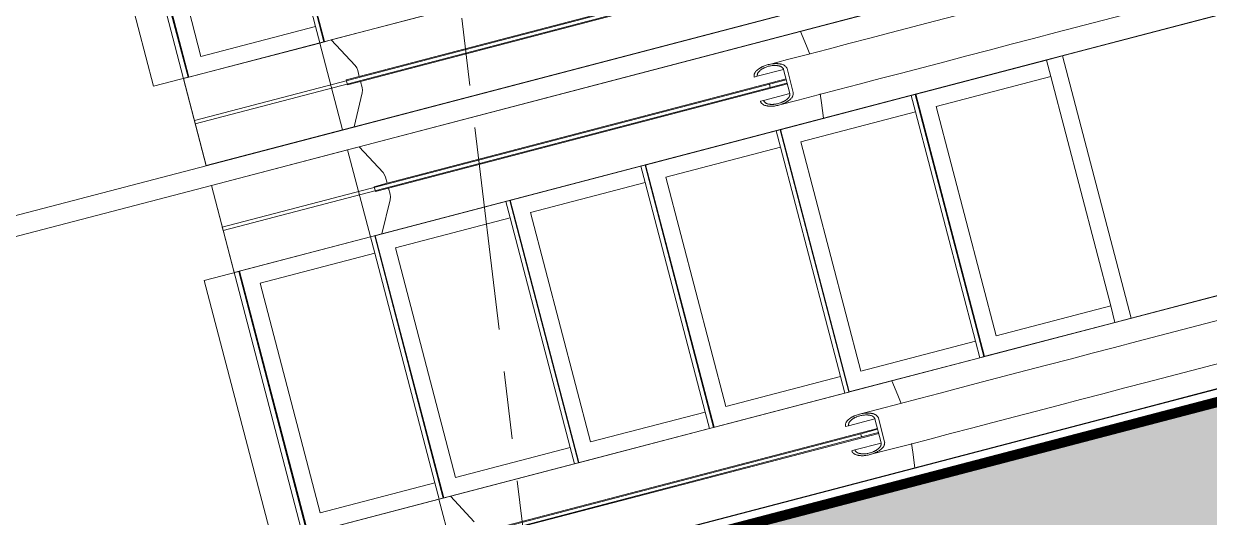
# Model space of a CAD drawing. Header units: millimetres. Extents: x -100356 to 314685, y 446 to 1273965.
# Drawn here: x 97388 to 100888, y 521181 to 522637 of the extents above; entities that cross this region are included whole.
import ezdxf

# ---------------------------------------------------------------- set-up
doc = ezdxf.new("R2010")
doc.units = ezdxf.units.MM
for name, pattern in [('20180221 BF$0$HIDDEN', [0.375, 0.25, -0.125]), ('gf$0$CENTER2', [28.575, 19.05, -3.175, 3.175, -3.175]), ('gf$0$Kume - Grid Line', [10.5, 6, -1.25, 2, -1.25])]:
    doc.linetypes.add(name, pattern=pattern)
for name, color, linetype, lineweight in [('20180221 BF$0$@ color hatch', 7, 'Continuous', 13), ('20180221 BF$0$TUONG 2', 2, 'Continuous', 25), ('20180330-Ascent Plaza-TP-Ban ve so bo$0$KÍNH', 150, 'Continuous', 9), ('@ color hatch', 7, 'Continuous', 13), ('gf$0$A-_GENM----_M', 7, 'Continuous', 9), ('gf$0$A.Axis', 251, 'gf$0$CENTER2', 13), ('gf$0$Core - tb$0$1-thaythuong', 9, 'Continuous', 13)]:
    doc.layers.add(name, color=color, linetype=linetype, lineweight=lineweight)

# ---------------------------------------------------------------- blocks, each defined once
blk = doc.blocks.new('gf$0$grid tower-gf')
at = {"layer": 'gf$0$A.Axis', "linetype": 'gf$0$Kume - Grid Line', "lineweight": 9, "ltscale": 100}
blk.add_line((-27398, 26494.5), (-23136.1, -9085.2), dxfattribs=at)
blk = doc.blocks.new('escalator')
at = {"layer": '20180221 BF$0$TUONG 2', "ltscale": 0.5}
blk.add_lwpolyline([(0, 0), (13000, 0), (13000, -2800), (0, -2800)], close=True, dxfattribs=at)
blk.add_lwpolyline([(0, -2762.2), (12239.7, -2762.2)], dxfattribs=at)
at = {"layer": 'gf$0$A-_GENM----_M'}
for p, q in [((7385.4, -1370), (8493.2, -1370)), ((8493.2, -1430), (7385.4, -1430))]:
    blk.add_line(p, q, dxfattribs=at)
at = {"layer": 'gf$0$Core - tb$0$1-thaythuong'}
for p, q in [((8493.2, -1370), (8493.2, -38)), ((8402.1, -304), (8402.1, -1104)), ((8507.3, -1104), (8507.3, -304)), ((8509.7, -304), (8509.7, -1104)), ((8922.1, -304), (8922.1, -1104)), ((8923.5, -1104), (8923.5, -304)), ((8559.8, -1054), (8559.8, -354)), ((8909.7, -1054), (8909.7, -354)), ((8909.7, -1054), (8559.8, -1054)), ((8909.7, -1104), (8909.7, -1054)), ((8402.1, -1104), (8507.3, -1104)), ((8908.9, -1104.5), (8493.2, -1104.5)), ((8493.2, -1104.5), (8493.2, -1369.5)), ((8509.7, -1104), (8909.7, -1104)), ((8908.9, -1369.5), (8908.9, -1104.5)), ((8908.9, -1104.5), (8908.9, -1369.5)), ((8944.3, -1104.5), (8908.9, -1104.5)), ((8921.9, -1104), (8909.7, -1104)), ((8922.1, -1104), (9322.1, -1104)), ((8992.9, -1195.3), (8944.3, -1104.5)), ((10291.1, -1104.5), (8944.3, -1104.5)), ((8997.1, -1229.5), (8997.1, -1211.2)), ((10162.5, -1232), (8493.2, -1232)), ((8493.2, -1232), (8493.2, -1242)), ((8493.2, -1242), (10162.5, -1242)), ((8957.1, -1244.5), (8957.1, -1229.5)), ((8957.1, -1229.5), (8997.1, -1229.5)), ((8997.1, -1244.5), (8957.1, -1244.5)), ((8997.1, -1229.5), (10214, -1229.5)), ((8997.1, -1263.2), (8997.1, -1244.5)), ((10214, -1244.5), (8997.1, -1244.5)), ((8944.3, -1369.5), (8993.1, -1278.4)), ((8493.2, -1369.5), (8908.9, -1369.5)), ((10571.6, -1370), (8493.2, -1370)), ((8908.9, -1369.5), (8944.3, -1369.5)), ((8944.3, -1369.5), (10291.1, -1369.5)), ((8493.2, -2762), (8493.2, -1430)), ((8493.2, -1430), (10571.6, -1430)), ((8908.9, -1430.5), (8493.2, -1430.5)), ((8493.2, -1430.5), (8493.2, -1695.5)), ((8908.9, -1695.5), (8908.9, -1430.5)), ((8908.9, -1430.5), (8908.9, -1695.5)), ((8944.3, -1430.5), (8908.9, -1430.5)), ((8993.1, -1521.6), (8944.3, -1430.5)), ((10291.1, -1430.5), (8944.3, -1430.5)), ((10924.8, -1430.5), (10291.1, -1430.5)), ((8997.1, -1555.5), (8997.1, -1536.8)), ((10123.9, -1526.2), (10133.5, -1526.2)), ((10133.5, -1526.2), (10213.5, -1526.2)), ((10214, -1526.2), (10214, -1599.8)), ((10224.5, -1599.8), (10224.5, -1526.2)), ((10162.5, -1558), (8493.2, -1558)), ((8493.2, -1558), (8493.2, -1568)), ((8493.2, -1568), (10162.5, -1568)), ((8957.1, -1570.5), (8957.1, -1555.5)), ((8957.1, -1555.5), (8997.1, -1555.5)), ((8997.1, -1570.5), (8957.1, -1570.5)), ((8997.1, -1555.5), (10214, -1555.5)), ((8997.1, -1588.8), (8997.1, -1570.5)), ((10214, -1570.5), (8997.1, -1570.5)), ((10162.5, -1568), (10162.5, -1558)), ((10162.5, -1558), (10213.5, -1558)), ((10213.5, -1568), (10162.5, -1568)), ((8944.3, -1695.5), (8992.9, -1604.7)), ((10133.5, -1599.8), (10123.9, -1599.8)), ((10213.5, -1599.8), (10133.5, -1599.8)), ((11019.4, -1624.7), (11727.3, -1624.7)), ((8507.3, -1696), (8402.1, -1696)), ((8402.1, -1696), (8402.1, -2496)), ((8493.2, -1695.5), (8908.9, -1695.5)), ((8507.3, -2496), (8507.3, -1696)), ((8909.7, -1696), (8509.7, -1696)), ((8509.7, -1696), (8509.7, -2496)), ((8908.9, -1695.5), (8944.3, -1695.5)), ((8909.7, -1696), (8921.9, -1696)), ((8909.7, -1746), (8909.7, -1696)), ((9322.1, -1696), (8922.1, -1696)), ((8922.1, -1696), (8922.1, -2496)), ((8923.5, -2496), (8923.5, -1696)), ((8944.3, -1695.5), (10291.1, -1695.5)), ((9322.1, -1696), (9334.3, -1696)), ((9322.1, -1746), (9322.1, -1696)), ((9734.5, -1696), (9334.5, -1696)), ((9334.5, -1696), (9334.5, -2496)), ((9335.9, -2496), (9335.9, -1696)), ((9734.5, -1696), (9746.7, -1696)), ((9734.5, -1746), (9734.5, -1696)), ((10146.9, -1696), (9746.9, -1696)), ((9746.9, -1696), (9746.9, -2496)), ((9748.3, -2496), (9748.3, -1696)), ((10146.9, -1696), (10159.1, -1696)), ((10146.9, -1746), (10146.9, -1696)), ((10559.3, -1696), (10159.3, -1696)), ((10159.3, -1696), (10159.3, -2496)), ((10160.7, -2496), (10160.7, -1696)), ((10291.1, -1695.5), (10924.8, -1695.5)), ((10559.3, -1696), (10571.5, -1696)), ((10559.3, -1746), (10559.3, -1696)), ((10971.6, -1696), (10571.6, -1696)), ((10571.6, -1696), (10571.6, -2496)), ((10573.1, -2496), (10573.1, -1696)), ((10924.8, -1695.5), (11727.3, -1695.5)), ((11020.8, -1696), (10971.6, -1696)), ((10971.6, -1746), (10971.6, -1696)), ((11762.1, -1696), (11020.8, -1696)), ((11020.8, -1696), (11020.8, -2496)), ((8559.8, -2446), (8559.8, -1746)), ((8559.8, -1746), (8909.7, -1746)), ((8909.7, -2446), (8909.7, -1746)), ((8972.2, -2446), (8972.2, -1746)), ((8972.2, -1746), (9322.1, -1746)), ((9322.1, -2446), (9322.1, -1746)), ((9384.6, -2446), (9384.6, -1746)), ((9384.6, -1746), (9734.5, -1746)), ((9734.5, -2446), (9734.5, -1746)), ((9797, -2446), (9797, -1746)), ((9797, -1746), (10146.9, -1746)), ((10146.9, -2446), (10146.9, -1746)), ((10209.4, -2446), (10209.4, -1746)), ((10209.4, -1746), (10559.3, -1746)), ((10559.3, -2446), (10559.3, -1746)), ((10621.8, -2446), (10621.8, -1746)), ((10621.8, -1746), (10971.6, -1746)), ((10971.6, -2446), (10971.6, -1746)), ((10971.6, -1746), (10971.6, -2446)), ((10971.6, -2446), (10971.6, -1746)), ((8909.7, -2446), (8559.8, -2446)), ((8909.7, -2496), (8909.7, -2446)), ((9322.1, -2446), (8972.2, -2446)), ((9322.1, -2496), (9322.1, -2446)), ((9734.5, -2446), (9384.6, -2446)), ((9734.5, -2496), (9734.5, -2446)), ((10146.9, -2446), (9797, -2446)), ((10146.9, -2496), (10146.9, -2446)), ((10559.3, -2446), (10209.4, -2446)), ((10559.3, -2496), (10559.3, -2446)), ((10971.6, -2446), (10621.8, -2446)), ((10971.6, -2496), (10971.6, -2446)), ((8908.9, -2496.5), (8493.2, -2496.5)), ((8509.7, -2496), (8909.7, -2496)), ((8908.9, -2761.5), (8908.9, -2496.5)), ((8908.9, -2496.5), (8908.9, -2761.5)), ((8944.3, -2496.5), (8908.9, -2496.5)), ((8921.9, -2496), (8909.7, -2496)), ((8922.1, -2496), (9322.1, -2496)), ((8992.9, -2587.3), (8944.3, -2496.5)), ((10291.1, -2496.5), (8944.3, -2496.5)), ((9334.3, -2496), (9322.1, -2496)), ((9334.5, -2496), (9734.5, -2496)), ((9746.7, -2496), (9734.5, -2496)), ((9746.9, -2496), (10146.9, -2496)), ((10159.1, -2496), (10146.9, -2496)), ((10159.3, -2496), (10559.3, -2496)), ((10924.8, -2496.5), (10291.1, -2496.5)), ((10571.5, -2496), (10559.3, -2496)), ((10571.6, -2496), (10971.6, -2496)), ((11727.3, -2496.5), (10924.8, -2496.5)), ((10971.6, -2496), (11020.8, -2496)), ((11020.8, -2496), (11777.3, -2496)), ((11727.3, -2567.3), (11019.4, -2567.3)), ((10162.5, -2624), (8493.2, -2624)), ((8997.1, -2621.5), (10214, -2621.5)), ((10123.9, -2592.2), (10133.5, -2592.2)), ((10133.5, -2592.2), (10213.5, -2592.2)), ((10162.5, -2634), (10162.5, -2624)), ((10162.5, -2624), (10213.5, -2624)), ((10214, -2592.2), (10214, -2665.8)), ((10224.5, -2665.8), (10224.5, -2592.2)), ((8493.2, -2634), (10162.5, -2634)), ((10214, -2636.5), (8997.1, -2636.5)), ((10213.5, -2634), (10162.5, -2634)), ((10133.5, -2665.8), (10123.9, -2665.8)), ((10213.5, -2665.8), (10133.5, -2665.8)), ((11019.4, -2690.8), (11727.3, -2690.8)), ((11350.3, -2762.2), (2690, -2762.2)), ((10571.6, -2762), (8493.2, -2762)), ((8944.3, -2761.5), (10291.1, -2761.5)), ((10291.1, -2761.5), (10924.8, -2761.5)), ((11020.8, -2762), (10571.6, -2762)), ((10924.8, -2761.5), (11727.3, -2761.5)), ((10971.6, -2762), (10971.6, -2761.5)), ((11020.8, -2762), (10971.6, -2762)), ((11020.8, -2761.5), (11020.8, -2762)), ((12930.8, -2762), (11020.8, -2762))]:
    blk.add_line(p, q, dxfattribs=at)
at = {"layer": 'gf$0$Core - tb$0$1-thaythuong', "flags": 128}
for points in [[(8997.1, -1211.2), (8996.1, -1203.1), (8992.9, -1195.3)], [(8993.1, -1278.4), (8996.1, -1270.9), (8997.1, -1263.2)], [(10300.6, -1502.3), (10297.1, -1476), (10291.1, -1430.5)], [(10173.1, -1501.2), (10232.9, -1501.2), (10294, -1501.2), (10356.2, -1501.2), (10419.6, -1501.2), (10483.8, -1501.2), (10549, -1501.2), (10614.9, -1501.2), (10681.4, -1501.2), (10748.5, -1501.2), (10816, -1501.2), (10883.8, -1501.2), (10951.8, -1501.2), (11019.4, -1501.2)], [(8997.1, -1536.8), (8996.1, -1529.1), (8993.1, -1521.6)], [(8992.9, -1604.7), (8996.1, -1596.9), (8997.1, -1588.8)], [(11019.4, -1624.7), (10951.2, -1624.7), (10883.2, -1624.7), (10815.3, -1624.7), (10747.8, -1624.7), (10680.8, -1624.7), (10614.2, -1624.7), (10548.4, -1624.7), (10483.2, -1624.7), (10419, -1624.7), (10355.7, -1624.7), (10293.4, -1624.7), (10232.3, -1624.7), (10173.1, -1624.7)], [(10291.1, -1695.5), (10297.1, -1650.1), (10300.6, -1623.9)], [(10300.6, -2568.1), (10297.1, -2541.9), (10291.1, -2496.5)], [(10173.1, -2567.3), (10232.9, -2567.3), (10294, -2567.3), (10356.2, -2567.3), (10419.6, -2567.3), (10483.8, -2567.3), (10549, -2567.3), (10614.9, -2567.3), (10681.4, -2567.3), (10748.5, -2567.3), (10816, -2567.3), (10883.8, -2567.3), (10951.8, -2567.3), (11019.4, -2567.3)], [(11019.4, -2690.8), (10951.2, -2690.8), (10883.2, -2690.8), (10815.3, -2690.8), (10747.8, -2690.8), (10680.8, -2690.8), (10614.2, -2690.8), (10548.4, -2690.8), (10483.2, -2690.8), (10419, -2690.8), (10355.7, -2690.8), (10293.4, -2690.8), (10232.3, -2690.8), (10173.1, -2690.8)], [(10291.1, -2761.5), (10297.1, -2716), (10300.6, -2689.7)]]:
    blk.add_lwpolyline(points, dxfattribs=at)
at = {"layer": 'gf$0$Core - tb$0$1-thaythuong'}
for points, knots in [([(10224.5, -1526.2), (10224.3, -1525), (10223.6, -1522.8), (10222.2, -1519.7), (10220.8, -1517.4), (10219.7, -1515.9), (10219, -1515.1), (10218.5, -1514.5), (10217.9, -1514), (10217.1, -1513.2), (10215.6, -1512), (10213.2, -1510.5), (10210.6, -1509.2), (10208.8, -1508.4), (10207.7, -1507.9), (10207, -1507.5), (10206.2, -1507.2), (10205.2, -1506.8), (10203.3, -1506.1), (10200.7, -1505.2), (10197.4, -1504.3), (10194.1, -1503.5), (10190.8, -1502.8), (10186.4, -1502.1), (10178.5, -1501.2), (10169.5, -1501.1), (10161.7, -1501.8), (10157.2, -1502.5), (10154.5, -1503), (10152.3, -1503.5), (10150.1, -1504), (10147.3, -1504.8), (10144.7, -1505.7), (10142.8, -1506.4), (10141.8, -1506.8), (10141, -1507.1), (10140.3, -1507.5), (10139.2, -1508), (10137.4, -1508.9), (10134.9, -1510.2), (10132.5, -1511.8), (10131, -1513), (10130.2, -1513.8), (10129.6, -1514.3), (10129.1, -1514.9), (10128.5, -1515.8), (10127.4, -1517.3), (10126, -1519.6), (10124.7, -1522.8), (10124.1, -1525), (10123.9, -1526.2)], [0, 0, 0, 0, 0.027778, 0.055556, 0.083333, 0.097222, 0.104167, 0.111111, 0.118056, 0.125, 0.138889, 0.166667, 0.194444, 0.208333, 0.215278, 0.222222, 0.229167, 0.236111, 0.25, 0.277778, 0.305556, 0.333333, 0.361111, 0.388889, 0.444444, 0.555556, 0.611111, 0.638889, 0.666667, 0.680556, 0.694444, 0.722222, 0.75, 0.763889, 0.770833, 0.777778, 0.784722, 0.791667, 0.805556, 0.833333, 0.861111, 0.875, 0.881944, 0.888889, 0.895833, 0.902778, 0.916667, 0.944444, 0.972222, 1, 1, 1, 1]), ([(10133.5, -1526.2), (10133.7, -1525.3), (10134.2, -1523.5), (10135.3, -1521), (10136.3, -1519.1), (10137.2, -1517.9), (10137.8, -1517.2), (10138.2, -1516.7), (10138.6, -1516.3), (10139.3, -1515.7), (10140.4, -1514.7), (10142.4, -1513.5), (10144.4, -1512.4), (10145.9, -1511.7), (10146.7, -1511.3), (10147.3, -1511), (10147.9, -1510.7), (10148.7, -1510.4), (10150.2, -1509.8), (10152.3, -1509.1), (10154.9, -1508.4), (10157.6, -1507.8), (10160.2, -1507.3), (10163.8, -1506.7), (10170, -1506.2), (10177.3, -1506.2), (10184.4, -1507), (10188.8, -1507.8), (10192.3, -1508.6), (10195, -1509.3), (10197.1, -1510.1), (10198.6, -1510.6), (10199.4, -1511), (10200, -1511.2), (10200.6, -1511.5), (10201.4, -1511.9), (10202.9, -1512.6), (10205, -1513.6), (10206.9, -1514.8), (10208.1, -1515.8), (10208.7, -1516.4), (10209.2, -1516.8), (10209.6, -1517.3), (10210.2, -1518), (10211.1, -1519.2), (10212.2, -1521), (10213.3, -1523.5), (10213.8, -1525.3), (10214, -1526.2)], [0, 0, 0, 0, 0.027778, 0.055556, 0.083333, 0.097222, 0.104167, 0.111111, 0.118056, 0.125, 0.138889, 0.166667, 0.194444, 0.208333, 0.215278, 0.222222, 0.229167, 0.236111, 0.25, 0.277778, 0.305556, 0.333333, 0.361111, 0.388889, 0.444444, 0.555556, 0.611111, 0.666667, 0.694444, 0.722222, 0.75, 0.763889, 0.770833, 0.777778, 0.784722, 0.791667, 0.805556, 0.833333, 0.861111, 0.875, 0.881944, 0.888889, 0.895833, 0.902778, 0.916667, 0.944444, 0.972222, 1, 1, 1, 1]), ([(10123.9, -1599.8), (10124.1, -1600.9), (10124.7, -1603.2), (10126, -1606.3), (10127.3, -1608.7), (10128.4, -1610.2), (10129.1, -1611), (10129.6, -1611.6), (10130.2, -1612.2), (10131, -1612.9), (10132.4, -1614.2), (10134.8, -1615.7), (10137.4, -1617.1), (10139.2, -1618), (10140.2, -1618.4), (10141, -1618.8), (10141.7, -1619.1), (10142.8, -1619.6), (10144.6, -1620.3), (10147.3, -1621.2), (10150.6, -1622), (10153.8, -1622.8), (10157.1, -1623.5), (10161.6, -1624.1), (10169.5, -1624.8), (10178.5, -1624.7), (10187.4, -1623.8), (10192.9, -1622.8), (10197.3, -1621.7), (10200.6, -1620.8), (10203.3, -1619.9), (10205.1, -1619.2), (10206.1, -1618.8), (10206.9, -1618.5), (10207.7, -1618.1), (10208.7, -1617.6), (10210.5, -1616.8), (10213.1, -1615.5), (10215.5, -1614), (10217, -1612.8), (10217.8, -1612), (10218.4, -1611.5), (10218.9, -1610.9), (10219.6, -1610.1), (10220.8, -1608.6), (10222.2, -1606.3), (10223.6, -1603.2), (10224.3, -1601), (10224.5, -1599.8)], [0, 0, 0, 0, 0.027778, 0.055556, 0.083333, 0.097222, 0.104167, 0.111111, 0.118056, 0.125, 0.138889, 0.166667, 0.194444, 0.208333, 0.215278, 0.222222, 0.229167, 0.236111, 0.25, 0.277778, 0.305556, 0.333333, 0.361111, 0.388889, 0.444444, 0.555556, 0.611111, 0.666667, 0.694444, 0.722222, 0.75, 0.763889, 0.770833, 0.777778, 0.784722, 0.791667, 0.805556, 0.833333, 0.861111, 0.875, 0.881944, 0.888889, 0.895833, 0.902778, 0.916667, 0.944444, 0.972222, 1, 1, 1, 1]), ([(10214, -1599.8), (10213.8, -1600.7), (10213.3, -1602.5), (10212.2, -1605), (10211.1, -1606.8), (10210.2, -1608), (10209.6, -1608.6), (10209.2, -1609.1), (10208.7, -1609.6), (10208.1, -1610.2), (10206.9, -1611.1), (10205, -1612.3), (10202.9, -1613.4), (10201.4, -1614.1), (10200.6, -1614.5), (10200, -1614.7), (10199.4, -1615), (10198.6, -1615.3), (10197.1, -1615.9), (10195, -1616.6), (10192.3, -1617.3), (10189.7, -1618), (10187.1, -1618.5), (10183.5, -1619.1), (10177.3, -1619.8), (10170.1, -1619.8), (10163.8, -1619.2), (10160.2, -1618.7), (10158, -1618.3), (10156.3, -1617.9), (10154.5, -1617.4), (10152.3, -1616.9), (10150.2, -1616.1), (10148.7, -1615.6), (10147.9, -1615.2), (10147.3, -1615), (10146.7, -1614.7), (10145.9, -1614.3), (10144.4, -1613.6), (10142.3, -1612.5), (10140.4, -1611.3), (10139.3, -1610.3), (10138.6, -1609.7), (10138.2, -1609.2), (10137.8, -1608.7), (10137.2, -1608.1), (10136.3, -1606.9), (10135.3, -1605), (10134.2, -1602.5), (10133.7, -1600.7), (10133.5, -1599.8)], [0, 0, 0, 0, 0.027778, 0.055556, 0.083333, 0.097222, 0.104167, 0.111111, 0.118056, 0.125, 0.138889, 0.166667, 0.194444, 0.208333, 0.215278, 0.222222, 0.229167, 0.236111, 0.25, 0.277778, 0.305556, 0.333333, 0.361111, 0.388889, 0.444444, 0.555556, 0.611111, 0.638889, 0.666667, 0.680556, 0.694444, 0.722222, 0.75, 0.763889, 0.770833, 0.777778, 0.784722, 0.791667, 0.805556, 0.833333, 0.861111, 0.875, 0.881944, 0.888889, 0.895833, 0.902778, 0.916667, 0.944444, 0.972222, 1, 1, 1, 1]), ([(10224.5, -2592.2), (10224.3, -2591), (10223.6, -2588.8), (10222.2, -2585.7), (10220.8, -2583.4), (10219.7, -2582), (10219, -2581.1), (10218.4, -2580.6), (10217.9, -2580), (10217.1, -2579.3), (10215.6, -2578.1), (10213.1, -2576.5), (10210.6, -2575.2), (10208.7, -2574.4), (10207.7, -2573.9), (10206.9, -2573.6), (10206.2, -2573.2), (10205.1, -2572.8), (10203.3, -2572.1), (10200.6, -2571.2), (10197.4, -2570.3), (10194.1, -2569.5), (10190.8, -2568.8), (10186.4, -2568.1), (10178.5, -2567.3), (10169.5, -2567.2), (10161.7, -2567.9), (10157.2, -2568.5), (10154.5, -2569.1), (10152.3, -2569.6), (10150.1, -2570.1), (10147.3, -2570.8), (10144.6, -2571.7), (10142.8, -2572.4), (10141.8, -2572.8), (10141, -2573.2), (10140.3, -2573.5), (10139.2, -2574), (10137.4, -2574.9), (10134.9, -2576.3), (10132.5, -2577.8), (10131, -2579), (10130.2, -2579.8), (10129.6, -2580.4), (10129.1, -2581), (10128.4, -2581.8), (10127.3, -2583.3), (10126, -2585.7), (10124.7, -2588.8), (10124.1, -2591.1), (10123.9, -2592.2)], [0, 0, 0, 0, 0.027778, 0.055556, 0.083333, 0.097222, 0.104167, 0.111111, 0.118056, 0.125, 0.138889, 0.166667, 0.194444, 0.208333, 0.215278, 0.222222, 0.229167, 0.236111, 0.25, 0.277778, 0.305556, 0.333333, 0.361111, 0.388889, 0.444444, 0.555556, 0.611111, 0.638889, 0.666667, 0.680556, 0.694444, 0.722222, 0.75, 0.763889, 0.770833, 0.777778, 0.784722, 0.791667, 0.805556, 0.833333, 0.861111, 0.875, 0.881944, 0.888889, 0.895833, 0.902778, 0.916667, 0.944444, 0.972222, 1, 1, 1, 1]), ([(10133.5, -2592.2), (10133.7, -2591.3), (10134.2, -2589.5), (10135.3, -2587), (10136.3, -2585.1), (10137.2, -2583.9), (10137.8, -2583.3), (10138.2, -2582.8), (10138.6, -2582.3), (10139.3, -2581.7), (10140.4, -2580.7), (10142.3, -2579.5), (10144.4, -2578.4), (10145.8, -2577.7), (10146.7, -2577.3), (10147.3, -2577), (10147.9, -2576.8), (10148.7, -2576.4), (10150.2, -2575.9), (10152.3, -2575.2), (10154.9, -2574.4), (10157.5, -2573.8), (10160.2, -2573.3), (10163.8, -2572.8), (10170, -2572.2), (10177.2, -2572.2), (10184.4, -2573), (10188.8, -2573.8), (10192.3, -2574.7), (10194.9, -2575.4), (10197.1, -2576.1), (10198.6, -2576.6), (10199.4, -2577), (10200, -2577.3), (10200.6, -2577.5), (10201.4, -2577.9), (10202.9, -2578.6), (10204.9, -2579.6), (10206.9, -2580.9), (10208.1, -2581.8), (10208.7, -2582.4), (10209.2, -2582.9), (10209.6, -2583.3), (10210.1, -2584), (10211, -2585.2), (10212.2, -2587), (10213.3, -2589.5), (10213.8, -2591.3), (10214, -2592.2)], [0, 0, 0, 0, 0.027778, 0.055556, 0.083333, 0.097222, 0.104167, 0.111111, 0.118056, 0.125, 0.138889, 0.166667, 0.194444, 0.208333, 0.215278, 0.222222, 0.229167, 0.236111, 0.25, 0.277778, 0.305556, 0.333333, 0.361111, 0.388889, 0.444444, 0.555556, 0.611111, 0.666667, 0.694444, 0.722222, 0.75, 0.763889, 0.770833, 0.777778, 0.784722, 0.791667, 0.805556, 0.833333, 0.861111, 0.875, 0.881944, 0.888889, 0.895833, 0.902778, 0.916667, 0.944444, 0.972222, 1, 1, 1, 1]), ([(10123.9, -2665.8), (10124.1, -2667), (10124.7, -2669.2), (10126, -2672.3), (10127.3, -2674.7), (10128.4, -2676.2), (10129.1, -2677), (10129.6, -2677.6), (10130.2, -2678.2), (10131, -2679), (10132.5, -2680.2), (10134.8, -2681.8), (10137.4, -2683.1), (10139.2, -2684), (10140.2, -2684.5), (10141, -2684.8), (10141.8, -2685.2), (10142.8, -2685.6), (10144.6, -2686.3), (10147.3, -2687.2), (10150.6, -2688.1), (10153.9, -2688.9), (10157.2, -2689.5), (10161.6, -2690.2), (10169.5, -2690.9), (10178.5, -2690.8), (10187.4, -2689.8), (10193, -2688.8), (10197.3, -2687.8), (10200.6, -2686.9), (10203.3, -2686), (10205.1, -2685.3), (10206.1, -2684.8), (10206.9, -2684.5), (10207.7, -2684.1), (10208.7, -2683.7), (10210.5, -2682.8), (10213.1, -2681.5), (10215.5, -2680), (10217.1, -2678.8), (10217.9, -2678.1), (10218.4, -2677.5), (10219, -2676.9), (10219.7, -2676.1), (10220.8, -2674.6), (10222.2, -2672.3), (10223.6, -2669.2), (10224.3, -2667), (10224.5, -2665.8)], [0, 0, 0, 0, 0.027778, 0.055556, 0.083333, 0.097222, 0.104167, 0.111111, 0.118056, 0.125, 0.138889, 0.166667, 0.194444, 0.208333, 0.215278, 0.222222, 0.229167, 0.236111, 0.25, 0.277778, 0.305556, 0.333333, 0.361111, 0.388889, 0.444444, 0.555556, 0.611111, 0.666667, 0.694444, 0.722222, 0.75, 0.763889, 0.770833, 0.777778, 0.784722, 0.791667, 0.805556, 0.833333, 0.861111, 0.875, 0.881944, 0.888889, 0.895833, 0.902778, 0.916667, 0.944444, 0.972222, 1, 1, 1, 1]), ([(10214, -2665.8), (10213.8, -2666.7), (10213.3, -2668.5), (10212.2, -2671), (10211.1, -2672.8), (10210.2, -2674), (10209.6, -2674.7), (10209.2, -2675.1), (10208.7, -2675.6), (10208.1, -2676.2), (10206.9, -2677.1), (10205, -2678.4), (10202.9, -2679.4), (10201.5, -2680.1), (10200.6, -2680.5), (10200, -2680.8), (10199.4, -2681), (10198.6, -2681.4), (10197.1, -2681.9), (10195, -2682.7), (10192.4, -2683.4), (10189.7, -2684), (10187.1, -2684.6), (10183.6, -2685.1), (10177.3, -2685.8), (10170.1, -2685.8), (10163.8, -2685.3), (10160.2, -2684.7), (10158, -2684.3), (10156.3, -2683.9), (10154.5, -2683.5), (10152.3, -2682.9), (10150.2, -2682.2), (10148.7, -2681.6), (10147.9, -2681.3), (10147.3, -2681), (10146.7, -2680.7), (10145.9, -2680.3), (10144.4, -2679.6), (10142.4, -2678.5), (10140.4, -2677.3), (10139.3, -2676.3), (10138.6, -2675.7), (10138.2, -2675.3), (10137.8, -2674.8), (10137.2, -2674.1), (10136.3, -2672.9), (10135.3, -2671), (10134.2, -2668.5), (10133.7, -2666.7), (10133.5, -2665.8)], [0, 0, 0, 0, 0.027778, 0.055556, 0.083333, 0.097222, 0.104167, 0.111111, 0.118056, 0.125, 0.138889, 0.166667, 0.194444, 0.208333, 0.215278, 0.222222, 0.229167, 0.236111, 0.25, 0.277778, 0.305556, 0.333333, 0.361111, 0.388889, 0.444444, 0.555556, 0.611111, 0.638889, 0.666667, 0.680556, 0.694444, 0.722222, 0.75, 0.763889, 0.770833, 0.777778, 0.784722, 0.791667, 0.805556, 0.833333, 0.861111, 0.875, 0.881944, 0.888889, 0.895833, 0.902778, 0.916667, 0.944444, 0.972222, 1, 1, 1, 1])]:
    blk.add_open_spline(points, degree=3, knots=knots, dxfattribs=at)

msp = doc.modelspace()

# ---------------------------------------------------------------- hatches: boundary and pattern name
at = {"layer": '@ color hatch', "ltscale": 0.5}
h = msp.add_hatch(dxfattribs=at)
h.set_pattern_fill('CROSS', color=139, scale=300)
h.set_pattern_definition([(0, (403133.136, 611737.235), (75, 75), [37.5, -112.5]), (90, (403151.886, 611718.485), (-75, 75), [37.5, -112.5])])
edge = h.paths.add_edge_path()
edge.add_line((89436.4, 521620.8), (87938.5, 521231.2))
edge.add_arc((86679.7, 526070.1), 5000, 219.0015, 284.5817, ccw=False)
edge.add_line((82794, 522923.4), (81729.3, 522923.4))
edge.add_line((81729.3, 522923.4), (79041, 532423.4))
edge.add_line((79041, 532423.4), (42090.8, 532423.4))
edge.add_line((42090.8, 532423.4), (42090.8, 532512.6))
edge.add_arc((42490.8, 532512.4), 400, 90.3988, 179.9682, ccw=False)
edge.add_line((42488, 532912.4), (76917.8, 533152))
edge.add_arc((76942, 529679.8), 3472.2, 7.6783, 90.3988, ccw=False)
edge.add_line((80383.1, 530143.8), (80769.8, 527418.8))
edge.add_arc((87700.5, 528402.3), 7000.1, 188.07709, 284.35817)
edge = h.paths.add_edge_path()
edge.add_arc((87695.4, 528401.5), 3495, 188.0758, 235.9307, ccw=False)
edge.add_line((84235.1, 527910.5), (83848.4, 530635.5))
edge.add_arc((76917.8, 529652), 7000, 8.07709, 90)
edge.add_line((76917.8, 536652), (76917.6, 536667.4))
edge.add_line((76917.6, 536667.4), (84112.8, 536955.1))
edge.add_line((84112.8, 536955.1), (85737.6, 525506.4))
edge = h.paths.add_edge_path()
edge.add_line((85737.7, 525506.4), (102351.4, 529522.8))
edge.add_line((102351.4, 529522.8), (109839.3, 531263.4))
edge.add_line((109839.3, 531263.4), (116045.9, 533026.6))
edge.add_line((116045.9, 533026.6), (118020, 526826.4))
edge.add_arc((119619.7, 529939.4), 3500, 216.3525, 242.8025, ccw=False)
edge.add_arc((111163.1, 523715.5), 7000, 36.35249, 102.75231)
edge.add_line((109618, 530542.8), (88525.7, 525000.4))
edge.add_arc((87703.2, 528402.3), 3500, 235.8342, 283.5907, ccw=False)
edge = h.paths.add_edge_path()
edge.add_line((118016.9, 526825.3), (137345.4, 533030.3))
edge.add_line((137345.4, 533030.3), (137833, 532765.5))
edge.add_line((137833, 532765.5), (120689.5, 526606.9))
edge.add_arc((119617.7, 529951.9), 3512.6, 242.8886, 287.766, ccw=False)
edge = h.paths.add_edge_path()
edge.add_line((97071, 507765.2), (96437.6, 506959.3))
edge.add_line((96437.6, 506959.3), (94736.4, 508296.5))
edge.add_arc((90719.6, 503186.1), 6500, 51.83222, 89.94553)
edge.add_line((90725.8, 509686.1), (89937.8, 509686.1))
edge.add_line((89937.8, 509686.1), (89937.8, 510323.3))
edge.add_line((89937.8, 510323.3), (93816.5, 510323.3))
edge.add_line((93816.5, 510323.3), (97071, 507765.2))
edge = h.paths.add_edge_path()
edge.add_line((79665.1, 509835.3), (80607.3, 510323.3))
edge.add_line((80607.3, 510323.3), (84937.8, 510323.3))
edge.add_line((84937.8, 510323.3), (84937.8, 509723.3))
edge.add_line((84937.8, 509723.3), (84791.2, 509725.4))
edge.add_arc((84721, 504795.6), 4930.3, 89.1837, 127.1872)
edge.add_line((81741, 508723.4), (80241, 508723.4))
edge.add_line((80241, 508723.4), (79665.1, 509835.3))
edge = h.paths.add_edge_path()
edge.add_line((91554.1, 502708.5), (85096.4, 502708.5))
edge.add_arc((85096.4, 497708.5), 5000, 90, 96.8669)
edge.add_line((84498.6, 502672.6), (82274.9, 502404.8))
edge.add_arc((82696.5, 498932.6), 3497.7, 96.9227, 140.0104)
edge.add_line((80016.7, 501180.4), (79997.8, 501152.2))
edge.add_arc((80247.3, 500985.5), 300, 146.2422, 281.3066)
edge.add_line((80306.1, 500691.3), (81150.5, 500860.1))
edge.add_line((81150.5, 500860.1), (91589.8, 502110.6))
edge.add_arc((91554.1, 502408.5), 300, 276.8306, 450)
h.paths.add_polyline_path([(73941.8, 501126.4), (75241.8, 501126.4), (75241.8, 507544.4), (73941.8, 507544.4)])
edge = h.paths.add_edge_path(flags=17)
edge.add_line((40779.5, 501121.8), (42692.6, 501123.4))
edge.add_arc((53136.5, 502117.6), 10491.2, 185.43737, 270.01994)
edge.add_line((53140.2, 491626.4), (67813.8, 491626.4))
edge.add_arc((67287.3, 491027.5), 797.4, -40.5689, 48.6796, ccw=False)
edge.add_arc((65269, 492825.1), 3500, 269.9367, 318.5659, ccw=False)
edge.add_line((65265.1, 489325.1), (50841.8, 489341))
edge.add_arc((50846.7, 492844.4), 3503.4, 234.452, 269.9189, ccw=False)
edge.add_line((48809.9, 489994), (42103.1, 494789.5))
edge.add_arc((44138.9, 497636.6), 3500, 180, 234.4342, ccw=False)
edge.add_line((40638.9, 497636.6), (40779.5, 501121.8))
edge = h.paths.add_edge_path()
edge.add_line((27372.8, 515162.9), (27196.6, 510021.2))
edge.add_line((27196.6, 510021.2), (29828.2, 508257.7))
edge.add_line((29828.2, 508257.7), (29796.3, 507297.8))
edge.add_line((29796.3, 507297.8), (35957.2, 507270.2))
edge.add_line((35957.2, 507270.2), (35974.3, 504309.1))
edge.add_line((35974.3, 504309.1), (35929.5, 496299.2))
edge.add_line((35929.5, 496299.2), (36078.4, 490697.9))
edge.add_line((36078.4, 490697.9), (36004.4, 487696.4))
edge.add_line((36004.4, 487696.4), (36054.2, 485829.3))
edge.add_line((36054.2, 485829.3), (72942, 485774.8))
edge.add_line((72942, 485774.8), (72942, 491323.3))
edge.add_line((72942, 491323.3), (71061.6, 488875))
edge.add_arc((64850.8, 493645.1), 7831.2, 273.06105, 322.47468, ccw=False)
edge.add_line((65269, 485825.1), (50837.9, 485841))
edge.add_arc((50845.6, 492841), 7000, 234.43415, 269.9367, ccw=False)
edge.add_line((46774.2, 487146.9), (40067.4, 491942.4))
edge.add_arc((44138.9, 497636.6), 7000, 177.62767, 234.43416, ccw=False)
edge.add_line((37144.9, 497926.3), (37422.6, 504627.5))
edge.add_arc((33909.3, 504508.1), 3515.4, 1.9475, 89.8984)
edge.add_arc((34399.5, 515034.5), 7027.8, 178.9533, 266.05143, ccw=False)
edge = h.paths.add_edge_path(flags=17)
edge.add_line((32240.9, 513417.6), (32240.9, 512245.5))
edge.add_arc((34372.8, 515031.4), 3508, 232.5753, 269.9784)
edge.add_line((34371.4, 511523.4), (42098.1, 511523.4))
edge.add_line((42098.1, 511523.4), (42098.1, 513423.4))
edge.add_line((42098.1, 513423.4), (32240.9, 513417.6))
h.paths.add_polyline_path([(27674.1, 527016.5), (27687, 527215.4), (27259.7, 527243), (26871.5, 528640.4), (26469.2, 532762.1), (26469.2, 559295), (25866.1, 559191.9), (26203.5, 551702.1), (26288.1, 538646.2), (25993.3, 535582.1), (26674.5, 528603.6), (27105, 527052.6)])
h = msp.add_hatch(color=31, dxfattribs=at)
edge = h.paths.add_edge_path()
edge.add_line((46565.7, 522823.3), (46565.7, 527123.3))
edge.add_line((46565.7, 527123.3), (44290.7, 527123.2))
edge.add_line((44290.7, 527123.2), (44290.7, 529523.3))
edge.add_line((44290.7, 529523.3), (48841, 529523.3))
edge.add_line((48841, 529523.3), (48841, 532223.3))
edge.add_line((48841, 532223.3), (72890.8, 532223.3))
edge.add_line((72890.8, 532223.3), (72890.8, 530723.4))
edge.add_line((72890.8, 530723.4), (77741, 530723.4))
edge.add_line((77741, 530723.4), (77741, 532123.4))
edge.add_line((77741, 532123.4), (78889.8, 532223.4))
edge.add_line((78889.8, 532223.4), (80213.3, 527546.2))
edge.add_line((80213.3, 527546.2), (81578, 522723.4))
edge.add_line((81578, 522723.4), (82699.8, 522723.4))
edge.add_arc((86679.7, 526070.1), 5200, 220.0605, 284.5817)
edge.add_line((87988.8, 521037.6), (89366.9, 521396.1))
edge.add_line((89366.9, 521396.1), (90071.8, 518686.3))
edge.add_line((90071.8, 518686.3), (102649, 521975))
edge.add_line((102649, 521975), (101940, 524686.3))
edge.add_line((101940, 524686.3), (105254.5, 525552.9))
edge.add_line((105254.5, 525552.9), (105873.7, 520392.7))
edge.add_line((105873.7, 520392.7), (115248.8, 521517.6))
edge.add_line((115248.8, 521517.6), (118790.5, 521947.4))
edge.add_line((118790.5, 521947.4), (118785.3, 521990.8))
edge.add_line((118785.3, 521990.8), (125805.4, 524512.9))
edge.add_line((125805.4, 524512.9), (127750.2, 510359.7))
edge.add_line((127750.2, 510359.7), (100229.7, 507063.2))
edge.add_line((100229.7, 507063.2), (94046.4, 511923.3))
edge.add_line((94046.4, 511923.3), (79547.9, 511921))
edge.add_line((79547.9, 511921), (79547.2, 516673.4))
edge.add_line((79547.2, 516673.4), (72140.7, 516673.4))
edge.add_line((72140.7, 516673.4), (72140.7, 522823.3))
edge.add_line((72140.7, 522823.3), (46565.7, 522823.3))
h.paths.add_polyline_path([(51590.8, 520923.3), (51590.8, 516623.5), (63470.9, 516623.5), (63470.9, 518520.3), (62390.9, 518520.3), (62190.9, 518520.3), (62190.7, 520923.3)], flags=17)

# ---------------------------------------------------------------- linework, layer by layer
at = {"layer": '20180221 BF$0$@ color hatch', "color": 7, "linetype": '20180221 BF$0$HIDDEN', "ltscale": 1000, "const_width": 30, "elevation": 0}
msp.add_lwpolyline([(48841, 532223.3), (72890.8, 532223.3), (72890.8, 530723.4), (77741, 530723.4), (77741, 532123.4), (78918.2, 532123.1), (80213.3, 527546.2), (81578, 522723.4), (82699.8, 522723.4, 0.27971), (87831.5, 520993.7), (89366.9, 521396.1), (90071.8, 518686.3), (102649, 521975), (101940, 524686.3), (105254.5, 525552.9), (105873.7, 520392.7)], format="xyb", dxfattribs=at)

# ---------------------------------------------------------------- block references
at = {"layer": '20180221 BF$0$TUONG 2', "rotation": 14.65371874512413}
msp.add_blockref('escalator', (89363.5, 521395.2, 0), dxfattribs=at)
at = {"layer": '20180330-Ascent Plaza-TP-Ban ve so bo$0$KÍNH', "rotation": 180}
msp.add_blockref('gf$0$grid tower-gf', (74640.7, 521123.2, 0), dxfattribs=at)

doc.saveas('drawing.dxf')
